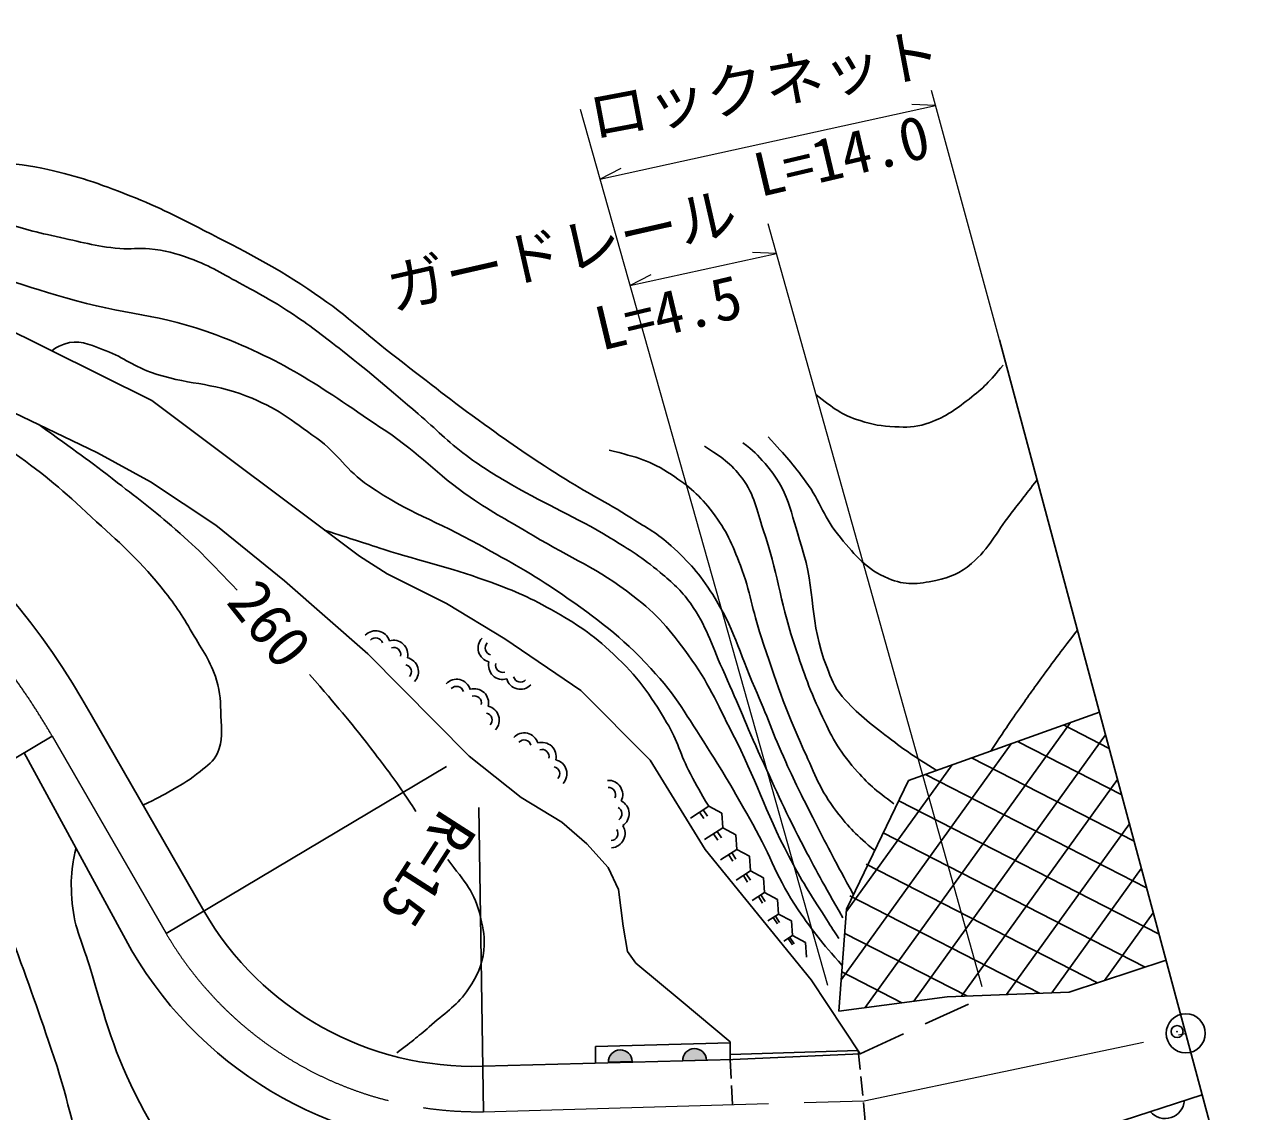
# Model space of a CAD drawing. Units: millimetres, scale not verified. Extents: x 40000 to 680000, y 20000 to 380000.
# Drawn here: x 501559 to 552660, y 288692 to 334428 of the extents above; entities that cross this region are included whole.
import ezdxf
from ezdxf.enums import TextEntityAlignment as Align

# ---------------------------------------------------------------- set-up
doc = ezdxf.new("R2010")
doc.units = ezdxf.units.MM
doc.header["$LTSCALE"] = 1000
doc.header["$PDMODE"] = 32
doc.header["$PDSIZE"] = 500
doc.linetypes.add('CHAIN', pattern=[18.5, 12, -1.5, 3.5, -1.5])
for name, color, linetype, lineweight in [('M-BGD', 7, 'Continuous', 25), ('M-BMK', 2, 'CHAIN', 13), ('M-BMK-SRVR', 3, 'Continuous', 25), ('M-STR-HTXT', 7, 'Continuous', 13)]:
    doc.layers.add(name, color=color, linetype=linetype, lineweight=lineweight)
doc.layers.add('M-OTRS', color=6, linetype='Continuous')
doc.styles.add('ＭＳ ゴシック', font='')
doc.styles.get('ＭＳ ゴシック').set_extended_font_data('MS Gothic')

msp = doc.modelspace()

# ---------------------------------------------------------------- hatches: boundary and pattern name
at = {"layer": 'M-BGD'}
for points in [[(527119, 290804, 1), (526119, 290777)], [(530243, 290861, 0.41421), (529729, 291347, 0.41421), (529243, 290834)]]:
    msp.add_hatch(color=256, dxfattribs=at).paths.add_polyline_path(points)

# ---------------------------------------------------------------- linework, layer by layer
for p, q in [((506927, 318612), (497621, 323224)), ((498884, 319171), (504633, 316406)), ((515646, 312052), (506927, 318612)), ((504633, 316406), (506871, 315187)), ((506871, 315187), (509618, 313368)), ((509618, 313368), (512492, 311021)), ((516819, 311316), (515646, 312052)), ((519303, 310060), (516819, 311316)), ((512492, 311021), (516004, 307946)), ((521759, 308587), (519303, 310060)), ((524952, 306403), (521759, 308587)), ((516004, 307946), (520261, 303652)), ((527872, 303483), (524952, 306403)), ((509111, 297137), (504365, 305383)), ((538733, 302618), (546763, 305500)), ((545549, 305064), (536917, 293070)), ((545255, 304959), (547173, 303975)), ((502730, 304487), (477347, 289372)), ((543058, 304170), (535907, 294234)), ((547021, 304541), (538962, 293344)), ((543322, 304265), (547698, 302019)), ((501559, 303790), (506074, 295463)), ((520261, 303652), (522444, 301906)), ((541388, 303571), (548223, 300064)), ((507520, 296189), (519309, 303212)), ((530191, 299717), (527872, 303483)), ((540566, 303276), (536121, 297100)), ((536130, 297216), (538733, 302618)), ((539455, 302877), (548748, 298109)), ((547523, 302671), (540961, 293553)), ((522444, 301906), (524154, 300869)), ((530336, 301539), (529572, 301045)), ((530336, 301539), (530881, 301249)), ((538325, 301771), (549272, 296154)), ((520674, 301483), (520859, 288693)), ((529954, 301292), (530130, 301020)), ((530107, 301391), (530283, 301119)), ((530881, 301249), (530923, 300632)), ((524154, 300869), (525216, 299965)), ((530923, 300632), (530160, 300138)), ((530694, 300484), (530870, 300212)), ((530923, 300632), (531469, 300342)), ((548025, 300801), (542860, 293624)), ((530541, 300385), (530718, 300113)), ((531469, 300342), (531511, 299725)), ((537640, 300437), (548682, 294771)), ((525216, 299965), (526107, 298965)), ((534640, 294232), (530191, 299717)), ((531511, 299725), (530826, 299282)), ((531168, 299504), (531345, 299231)), ((531305, 299592), (531482, 299320)), ((531511, 299725), (532056, 299435)), ((526107, 298965), (526544, 298037)), ((532056, 299435), (532098, 298818)), ((536955, 299102), (546678, 294113)), ((532098, 298818), (531493, 298426)), ((531795, 298622), (531972, 298350)), ((531916, 298701), (532093, 298428)), ((532098, 298818), (532644, 298528)), ((532644, 298528), (532685, 297911)), ((548527, 298930), (544759, 293694)), ((526544, 298037), (526744, 296490)), ((532685, 297911), (532160, 297570)), ((532422, 297741), (532599, 297469)), ((532528, 297809), (532704, 297537)), ((532685, 297911), (533231, 297621)), ((533231, 297621), (533273, 297004)), ((536270, 297768), (544245, 293675)), ((533273, 297004), (532826, 296715)), ((533139, 296917), (533315, 296645)), ((533273, 297004), (533818, 296713)), ((535808, 292921), (536130, 297216)), ((549029, 297060), (546979, 294212)), ((526744, 296490), (526926, 295435)), ((533050, 296859), (533226, 296587)), ((533818, 296713), (533860, 296097)), ((533860, 296097), (533493, 295859)), ((533677, 295978), (533853, 295706)), ((533750, 296025), (533926, 295753)), ((533860, 296097), (534406, 295806)), ((536053, 296193), (541182, 293561)), ((526926, 295435), (527272, 294944)), ((534406, 295806), (534448, 295190)), ((527272, 294944), (529182, 293361)), ((549566, 295061), (545484, 293722)), ((535932, 294569), (538453, 293276)), ((536709, 291132), (534640, 294232)), ((529182, 293361), (531238, 291633)), ((540354, 293530), (535808, 292921)), ((545484, 293722), (540354, 293530)), ((539436, 292384), (541253, 293219)), ((536709, 291132), (538527, 291967)), ((531238, 291585), (525570, 291434)), ((525570, 291434), (525571, 290735)), ((531238, 291633), (531242, 290888)), ((520831, 290606), (531351, 290891)), ((531241, 291103), (536621, 291264)), ((531242, 290888), (531282, 290089)), ((531351, 290891), (536709, 291132)), ((536621, 291264), (536701, 290468)), ((531297, 289790), (531337, 288991)), ((536730, 290169), (536810, 289373)), ((547207, 288139), (551087, 289395)), ((536839, 289075), (536919, 288279))]:
    msp.add_line(p, q, dxfattribs=at)
for points in [[(527119, 290804, 1), (526119, 290777)], [(530243, 290861, 0.41421), (529729, 291347, 0.41421), (529243, 290834)]]:
    msp.add_lwpolyline(points, format="xyb", close=True, dxfattribs=at)
for centre, radius, start, end in [((477630, 290641), 30530, 28.8714, 74.9135), ((516335, 308320), 600, 16.9202, 136.9202), ((516335, 308320), 300, 16.9202, 136.9202), ((517084, 307921), 600, 346.9202, 106.9202), ((517084, 307921), 300, 346.9202, 106.9202), ((521238, 308198), 600, 136.0958, 256.0958), ((521238, 308198), 300, 136.0958, 256.0958), ((517533, 307200), 600, 316.9202, 76.9202), ((517533, 307200), 300, 316.9202, 76.9202), ((521676, 307471), 600, 166.0958, 286.0958), ((521676, 307471), 300, 166.0958, 286.0958), ((519732, 306282), 600, 16.9202, 136.9202), ((522419, 307061), 600, 196.0958, 316.0958), ((522419, 307061), 300, 196.0958, 316.0958), ((519732, 306282), 300, 16.9202, 136.9202), ((520480, 305883), 600, 346.9202, 106.9202), ((520480, 305883), 300, 346.9202, 106.9202), ((520929, 305163), 600, 316.9202, 76.9202), ((520929, 305163), 300, 316.9202, 76.9202), ((522574, 304026), 600, 16.9202, 136.9202), ((522574, 304026), 300, 16.9202, 136.9202), ((523322, 303627), 600, 346.9202, 106.9202), ((523322, 303627), 300, 346.9202, 106.9202), ((523771, 302907), 300, 316.9202, 76.9202), ((523771, 302907), 600, 316.9202, 76.9202), ((526119, 302029), 600, 333.4407, 93.4407), ((526119, 302029), 300, 333.4407, 93.4407), ((526388, 301224), 600, 303.4407, 63.4407), ((526388, 301224), 300, 303.4407, 63.4407), ((526218, 300393), 300, 273.4407, 33.4407), ((526218, 300393), 600, 273.4407, 33.4407), ((520425, 303659), 13059, 209.9628, 271.7802), ((520588, 304000), 16839, 210.4649, 271.4081), ((549526, 289218), 812, 220.5523, 355.3126)]:
    msp.add_arc(centre, radius, start, end, dxfattribs=at)
for points, knots in [([(535971, 296852), (535107, 298361), (534875, 298777), (534225, 300038), (533472, 301499), (533101, 302343), (532421, 303839), (531809, 305187), (531524, 305968), (530909, 307316), (530411, 308407), (530260, 309100), (529563, 310077), (529150, 310655), (528832, 310916), (528290, 311375), (527533, 312014), (527050, 312304), (526203, 312818), (524629, 313775), (523649, 314138), (522055, 315062), (521290, 315506), (520862, 315760), (520151, 316287), (519306, 316913), (518916, 317366), (518113, 318046), (516881, 319089), (516208, 319696), (514936, 320690), (514145, 321307), (513706, 321659), (512874, 322218), (512075, 322755), (511598, 323011), (510751, 323467), (509893, 323929), (509432, 324241), (508519, 324583), (507881, 324822), (507499, 324908), (506821, 324983), (506336, 325038), (506058, 324952), (505572, 324996), (504510, 325090), (503933, 325281), (502892, 325505), (501894, 325719), (501341, 325875), (500369, 326184), (498454, 326793), (497395, 327188), (495554, 327991), (493988, 328675), (493229, 329302), (491672, 330005), (490339, 330607), (489557, 330863), (488191, 331388), (486005, 332226), (484841, 332892), (482576, 333486), (480949, 333912), (480000, 334000), (478330, 334207), (476960, 334378), (476181, 334379), (474801, 334408), (473805, 334428), (473248, 334362), (472254, 334298), (471876, 334274), (471660, 334284), (471290, 334207), (471022, 334152), (470859, 334096), (470653, 333916), (470518, 333799), (470463, 333733), (470358, 333567)], [0, 0, 0, 0, 1, 1, 1, 2, 2, 2, 3, 3, 3, 4, 4, 4, 5, 5, 5, 6, 6, 6, 7, 7, 7, 8, 8, 8, 9, 9, 9, 10, 10, 10, 11, 11, 11, 12, 12, 12, 13, 13, 13, 14, 14, 14, 15, 15, 15, 16, 16, 16, 17, 17, 17, 18, 18, 18, 19, 19, 19, 20, 20, 20, 21, 21, 21, 22, 22, 22, 23, 23, 23, 24, 24, 24, 25, 25, 25, 26, 26, 26, 27, 27, 27, 27]), ([(536419, 297817), (535621, 299295), (535407, 299681), (534796, 300895), (534305, 301870), (534020, 302411), (533571, 303406), (533028, 304608), (532799, 305314), (532273, 306523), (531603, 308063), (531399, 309021), (530502, 310441), (529940, 311330), (529535, 311784), (528755, 312491), (528168, 313023), (527761, 313227), (527094, 313655), (525950, 314389), (525241, 314691), (524098, 315426), (522829, 316242), (522126, 316715), (520902, 317597), (519458, 318638), (518684, 319268), (517272, 320353), (515785, 321497), (515047, 322271), (513479, 323301), (511843, 324375), (510855, 324865), (509113, 325757), (507826, 326415), (507103, 326790), (505756, 327312), (504435, 327824), (503675, 328081), (502290, 328376), (500733, 328709), (499779, 328477), (498251, 328922), (497001, 329287), (496365, 329691), (495222, 330314), (494230, 330855), (493706, 331216), (492766, 331842), (491875, 332436), (491584, 332648), (490528, 333425)], [0, 0, 0, 0, 1, 1, 1, 2, 2, 2, 3, 3, 3, 4, 4, 4, 5, 5, 5, 6, 6, 6, 7, 7, 7, 8, 8, 8, 9, 9, 9, 10, 10, 10, 11, 11, 11, 12, 12, 12, 13, 13, 13, 14, 14, 14, 15, 15, 15, 16, 16, 16, 17, 17, 17, 17]), ([(488787, 328836), (489329, 328851), (489566, 328841), (490037, 328704), (490620, 328535), (490839, 328199), (491374, 327913), (493867, 326579), (495261, 325799), (497896, 324774), (499976, 323965), (501159, 323548), (503300, 322918), (505743, 322201), (507250, 322266), (509631, 321363), (512621, 320228), (514102, 319112), (516754, 317324), (518214, 316339), (518855, 315546), (520302, 314540), (521295, 313850), (521914, 313557), (522949, 312930), (524589, 311937), (525635, 311566), (527151, 310392), (528201, 309580), (528688, 308981), (529471, 307909), (530343, 306714), (530648, 305921), (531327, 304607), (532345, 302633), (532677, 301411), (533699, 299440), (534235, 298405), (534606, 297863), (535227, 296877), (535449, 296525), (535520, 296410), (535801, 295979)], [0, 0, 0, 0, 1, 1, 1, 2, 2, 2, 3, 3, 3, 4, 4, 4, 5, 5, 5, 6, 6, 6, 7, 7, 7, 8, 8, 8, 9, 9, 9, 10, 10, 10, 11, 11, 11, 12, 12, 12, 13, 13, 13, 14, 14, 14, 14]), ([(487803, 325485), (488193, 324807), (488361, 324570), (488810, 324056), (489465, 323304), (489992, 323041), (490811, 322473), (492124, 321562), (492977, 321238), (494359, 320435), (495934, 319519), (496815, 319004), (498380, 318070), (499458, 317426), (500097, 317117), (501127, 316396), (502479, 315450), (503168, 314820), (504383, 313704), (505571, 312612), (506270, 312020), (507294, 310774), (507879, 310063), (508165, 309626), (508622, 308828), (509055, 308072), (509387, 307678), (509641, 306845), (509815, 306276), (509801, 305928), (509823, 305335), (509846, 304721), (509914, 304336), (509678, 303770), (509519, 303390), (509262, 303275), (508950, 303006), (508542, 302655), (508267, 302516), (507804, 302242), (507328, 301960), (507151, 301876), (506549, 301589)], [0, 0, 0, 0, 1, 1, 1, 2, 2, 2, 3, 3, 3, 4, 4, 4, 5, 5, 5, 6, 6, 6, 7, 7, 7, 8, 8, 8, 9, 9, 9, 10, 10, 10, 11, 11, 11, 12, 12, 12, 13, 13, 13, 14, 14, 14, 14]), ([(502717, 320699), (502905, 320850), (503021, 320895), (503237, 320975), (503831, 321196), (504250, 320973), (504847, 320757), (505667, 320460), (506046, 320098), (506866, 319801), (508396, 319249), (509393, 319390), (510905, 318792), (512155, 318298), (512768, 317811), (513852, 317018), (514784, 316336), (515082, 315677), (516036, 315026), (517733, 313866), (518881, 313546), (520675, 312542), (522052, 311772), (522844, 311367), (524141, 310468), (525715, 309377), (526599, 308728), (527907, 307330), (528998, 306163), (529411, 305340), (530281, 304000), (531078, 302774), (531472, 302053), (532191, 300780), (532975, 299394), (533202, 298492), (534102, 297178), (534760, 296217), (535037, 295867), (535952, 294840)], [0, 0, 0, 0, 1, 1, 1, 2, 2, 2, 3, 3, 3, 4, 4, 4, 5, 5, 5, 6, 6, 6, 7, 7, 7, 8, 8, 8, 9, 9, 9, 10, 10, 10, 11, 11, 11, 12, 12, 12, 13, 13, 13, 13]), ([(534848, 318843), (535603, 318278), (535899, 318006), (536700, 317757), (537251, 317586), (537579, 317524), (538156, 317502), (538669, 317483), (538977, 317463), (539466, 317624), (540244, 317880), (540635, 318168), (541285, 318667), (541909, 319147), (542126, 319395), (542716, 320086)], [0, 0, 0, 0, 1, 1, 1, 2, 2, 2, 3, 3, 3, 4, 4, 4, 5, 5, 5, 5]), ([(510510, 310625), (509322, 311873), (508983, 312243), (507914, 313184), (506996, 313992), (506441, 314397), (505476, 315149), (504208, 316136), (503774, 316439), (502166, 317592)], [0, 0, 0, 0, 1, 1, 1, 2, 2, 2, 3, 3, 3, 3]), ([(481961, 317260), (482219, 316903), (482344, 316767), (482651, 316518), (483104, 316151), (483474, 316129), (484010, 315899), (484663, 315620), (485092, 315600), (485708, 315245), (486647, 314703), (487154, 314342), (487940, 313595), (489020, 312567), (489593, 311937), (490438, 310708), (491296, 309462), (491751, 308738), (492427, 307385), (493795, 304651), (494313, 303003), (495521, 300195), (497453, 295706), (498492, 293173), (500466, 288703), (501383, 286626), (501869, 285449), (502867, 283409), (503438, 282244), (503761, 281588), (504450, 280489), (505164, 279351), (505470, 278968), (506470, 277705)], [0, 0, 0, 0, 1, 1, 1, 2, 2, 2, 3, 3, 3, 4, 4, 4, 5, 5, 5, 6, 6, 6, 7, 7, 7, 8, 8, 8, 9, 9, 9, 10, 10, 10, 11, 11, 11, 11]), ([(532831, 317078), (533613, 316232), (533852, 315965), (534423, 315186), (535060, 314317), (535175, 313662), (535869, 312839), (536537, 312047), (536933, 311520), (537889, 311120), (538607, 310818), (539119, 310875), (539881, 311038), (540515, 311173), (540890, 311324), (541382, 311747), (542165, 312420), (542385, 313007), (543019, 313821), (543459, 314386), (543598, 314565), (544140, 315272)], [0, 0, 0, 0, 1, 1, 1, 2, 2, 2, 3, 3, 3, 4, 4, 4, 5, 5, 5, 6, 6, 6, 7, 7, 7, 7]), ([(537314, 299674), (536530, 300345), (536255, 300610), (535706, 301322), (535012, 302221), (534813, 302856), (534341, 303888), (533512, 305701), (533177, 306774), (532540, 308663), (532150, 309821), (532105, 310525), (531667, 311665), (531313, 312587), (531093, 313120), (530493, 313903), (529938, 314628), (529533, 314979), (528774, 315486), (527859, 316097), (527346, 316204), (526154, 316523)], [0, 0, 0, 0, 1, 1, 1, 2, 2, 2, 3, 3, 3, 4, 4, 4, 5, 5, 5, 6, 6, 6, 7, 7, 7, 7]), ([(538121, 301642), (537331, 302228), (537051, 302464), (536483, 303109), (535771, 303919), (535498, 304486), (535040, 305462), (534508, 306596), (534294, 307270), (533900, 308458), (533299, 310268), (533249, 311368), (532626, 313170), (532328, 314035), (532290, 314608), (531735, 315335), (531242, 315980), (530903, 316213), (530152, 316681)], [0, 0, 0, 0, 1, 1, 1, 2, 2, 2, 3, 3, 3, 4, 4, 4, 5, 5, 5, 6, 6, 6, 6]), ([(531776, 316823), (532223, 316497), (532370, 316319), (532704, 315950), (533696, 314852), (533776, 313892), (534232, 312484), (534856, 310557), (534548, 309291), (535296, 307408), (535501, 306894), (535590, 306571), (535951, 306153), (536613, 305387), (537089, 305054), (537889, 304433), (538649, 303844), (538943, 303657), (539921, 303045)], [0, 0, 0, 0, 1, 1, 1, 2, 2, 2, 3, 3, 3, 4, 4, 4, 5, 5, 5, 6, 6, 6, 6]), ([(514183, 313153), (515394, 312753), (515706, 312653), (516685, 312342), (518353, 311811), (519324, 311628), (520970, 311032), (522071, 310633), (522688, 310387), (523708, 309813), (524805, 309196), (525408, 308798), (526328, 307939), (527368, 306968), (527836, 306286), (528566, 305064), (529043, 304264), (529130, 303723), (529566, 302899), (529852, 302360), (529953, 302176), (530336, 301539)], [0, 0, 0, 0, 1, 1, 1, 2, 2, 2, 3, 3, 3, 4, 4, 4, 5, 5, 5, 6, 6, 6, 7, 7, 7, 7]), ([(520472, 273627), (519601, 274463), (519266, 274712), (518425, 275319), (516778, 276507), (515591, 276736), (513758, 277611), (512536, 278195), (511781, 278388), (510620, 279085), (509058, 280022), (508216, 280656), (506963, 281977), (505716, 283293), (505228, 284242), (504452, 285880), (503561, 287763), (503485, 288983), (502815, 290956), (502146, 292926), (501773, 294030), (501041, 295977), (500144, 298367), (499646, 299709), (498653, 302060), (498071, 303439), (497739, 304210), (497084, 305556), (496415, 306932), (496049, 307709), (495310, 309049), (494844, 309896), (494381, 310262), (494000, 311151), (493879, 311434), (493789, 311593), (493749, 311898), (493730, 312046), (493722, 312107), (493726, 312278)], [0, 0, 0, 0, 1, 1, 1, 2, 2, 2, 3, 3, 3, 4, 4, 4, 5, 5, 5, 6, 6, 6, 7, 7, 7, 8, 8, 8, 9, 9, 9, 10, 10, 10, 11, 11, 11, 12, 12, 12, 13, 13, 13, 13]), ([(542193, 303860), (542731, 304670), (542871, 304881), (543320, 305525), (543739, 306127), (543979, 306461), (544411, 307053), (544957, 307802), (545140, 308038), (545837, 308950)], [0, 0, 0, 0, 1, 1, 1, 2, 2, 2, 3, 3, 3, 3]), ([(513547, 307083), (514802, 305630), (515159, 305243), (516112, 303999), (516663, 303278), (516981, 302879), (517490, 302128), (517702, 301817), (517773, 301714), (518022, 301324)], [0, 0, 0, 0, 1, 1, 1, 2, 2, 2, 3, 3, 3, 3]), ([(525375, 273710), (523714, 275717), (523170, 276402), (521486, 277844), (519953, 279158), (519081, 279941), (517270, 280833), (515799, 281556), (514742, 281367), (513258, 282061), (511647, 282814), (510698, 283290), (509451, 284558), (507964, 286068), (507416, 287188), (506422, 289061), (505295, 291183), (504998, 292535), (504293, 294833), (503959, 295923), (503624, 296519), (503556, 297657), (503523, 298222), (503519, 298545), (503602, 299105), (503641, 299372), (503655, 299472), (503731, 299784)], [0, 0, 0, 0, 1, 1, 1, 2, 2, 2, 3, 3, 3, 4, 4, 4, 5, 5, 5, 6, 6, 6, 7, 7, 7, 8, 8, 8, 9, 9, 9, 9]), ([(519359, 299305), (520088, 298339), (520508, 297940), (520740, 296873), (520856, 296343), (520940, 296030), (520880, 295491), (520804, 294813), (520622, 294431), (520241, 293865), (519768, 293163), (519325, 292912), (518688, 292353), (518133, 291866), (517930, 291707), (517217, 291165)], [0, 0, 0, 0, 1, 1, 1, 2, 2, 2, 3, 3, 3, 4, 4, 4, 5, 5, 5, 5])]:
    msp.add_open_spline(points, degree=3, knots=knots, dxfattribs=at)
at = {"layer": 'M-BMK'}
for p, q in [((502730, 304487), (507520, 296189)), ((536875, 289144), (550391, 291987)), ((520859, 288693), (536875, 289144))]:
    msp.add_line(p, q, dxfattribs=at)
for centre, radius, start, end in [((476863, 289499), 29896, 30.0909, 73.8445), ((520610, 303866), 15175, 210.3926, 270.9401)]:
    msp.add_arc(centre, radius, start, end, dxfattribs=at)
at = {"layer": 'M-BMK-SRVR'}
msp.add_line((558816, 260600), (542560, 321160), dxfattribs=at)
msp.add_circle((550391, 291987), 824, dxfattribs=at)
at = {"layer": 'M-OTRS'}
msp.add_point((550030, 292064), dxfattribs=at)
at = {"layer": 'M-STR-HTXT'}
for p, q in [((542560, 321160), (539707, 331640)), ((524930, 330863), (535327, 294021)), ((525762, 327915), (539877, 331016)), ((539877, 331016), (538874, 331061)), ((525762, 327915), (526653, 328377)), ((541836, 293939), (532830, 326032)), ((527024, 323444), (533181, 324781)), ((533181, 324781), (532178, 324829)), ((527024, 323444), (527916, 323904))]:
    msp.add_line(p, q, dxfattribs=at)

# ---------------------------------------------------------------- texts
at = {"layer": 'M-BGD', "style": 'ＭＳ ゴシック'}
for s, rotation, p in [('260', 308.326, (509577, 309779)), ('R=15', 237.295, (518626, 301775))]:
    msp.add_text(s, height=1833, rotation=rotation, dxfattribs=at).set_placement(p, align=Align.BOTTOM_LEFT)
at = {"layer": 'M-STR-HTXT', "style": 'ＭＳ ゴシック'}
for s, rotation, p in [('ロックネット', 10.708, (525581, 329060)), ('L=14.0', 13.263, (532617, 326623)), ('ガードレール', 12.818, (517157, 321846)), ('L=4.5', 13.452, (525943, 320162))]:
    msp.add_text(s, height=1833, rotation=rotation, dxfattribs=at).set_placement(p, align=Align.BOTTOM_LEFT)

doc.saveas('drawing.dxf')
